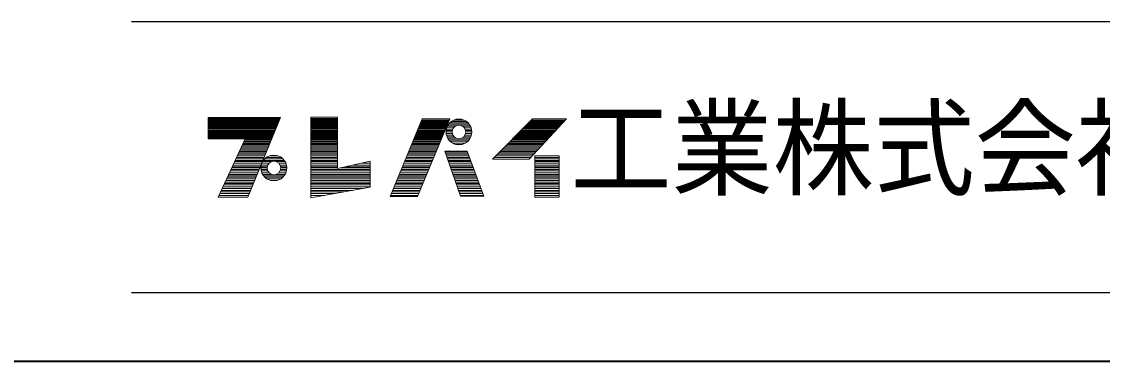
# Model space of a CAD drawing. Units: millimetres at full size, sheet at 1:10; details may follow other scales. Extents: x -2052 to 1998, y -1453 to 1357.
# Drawn here: x -100 to 611, y -1453 to -1229 of the extents above; entities that cross this region are included whole.
import ezdxf
from ezdxf.enums import TextEntityAlignment as Align

# ---------------------------------------------------------------- set-up
doc = ezdxf.new("R2010")
doc.units = ezdxf.units.MM
doc.header["$LTSCALE"] = 10
doc.layers.add('0-0____1', color=4, linetype='Continuous', lineweight=9)
doc.styles.add('ＭＳ ゴシック', font='')
doc.styles.get('ＭＳ ゴシック').set_extended_font_data('MS Gothic')

msp = doc.modelspace()

# ---------------------------------------------------------------- linework, layer by layer
at = {"layer": '0-0____1', "color": 6, "lineweight": 25}
for p, q in [((-27.47, -1228.94), (1952.53, -1228.94)), ((1952.53, -1407.51), (-27.47, -1407.51))]:
    msp.add_line(p, q, dxfattribs=at)
at = {"layer": '0-0____1', "color": 7, "lineweight": 18}
for p, q in [((22.95, -1292.71), (70.36, -1292.71)), ((22.95, -1293.13), (70.19, -1293.13)), ((22.95, -1293.76), (69.93, -1293.76)), ((22.95, -1294.39), (69.67, -1294.39)), ((48.99, -1344.37), (70.62, -1292.08)), ((90.57, -1291.87), (90.57, -1345)), ((108, -1291.87), (90.57, -1291.87)), ((90.57, -1292.71), (108, -1292.71)), ((90.57, -1293.13), (108, -1293.13)), ((90.57, -1293.76), (108, -1293.76)), ((90.57, -1294.39), (108, -1294.39)), ((163.86, -1292.92), (142.86, -1343.95)), ((160.71, -1343.95), (181.92, -1292.92)), ((163.26, -1294.39), (181.29, -1294.39)), ((163.52, -1293.76), (181.58, -1293.76)), ((163.86, -1292.92), (181.92, -1292.92)), ((184.57, -1293.76), (191.46, -1293.76)), ((234.21, -1319.38), (258.78, -1292.92)), ((235.05, -1294.39), (257.42, -1294.39)), ((235.68, -1293.76), (258, -1293.76)), ((22.95, -1295.02), (69.41, -1295.02)), ((22.95, -1295.86), (69.06, -1295.86)), ((68.8, -1296.49), (22.95, -1296.49)), ((22.95, -1297.12), (68.54, -1297.12)), ((22.95, -1297.75), (68.28, -1297.75)), ((22.95, -1298.38), (68.02, -1298.38)), ((22.95, -1299.01), (67.76, -1299.01)), ((22.95, -1299.43), (67.58, -1299.43)), ((22.95, -1300.27), (67.24, -1300.27)), ((22.95, -1300.9), (66.98, -1300.9)), ((22.95, -1301.53), (66.72, -1301.53)), ((90.57, -1295.02), (108, -1295.02)), ((90.57, -1295.86), (108, -1295.86)), ((90.57, -1296.49), (108, -1296.49)), ((90.57, -1297.12), (108, -1297.12)), ((90.57, -1297.75), (108, -1297.75)), ((90.57, -1298.38), (108, -1298.38)), ((90.57, -1299.01), (108, -1299.01)), ((90.57, -1299.43), (108, -1299.43)), ((90.57, -1300.27), (108, -1300.27)), ((90.57, -1300.9), (108, -1300.9)), ((90.57, -1301.53), (108, -1301.53)), ((160.32, -1301.53), (178.35, -1301.53)), ((160.58, -1300.9), (178.61, -1300.9)), ((160.84, -1300.27), (178.87, -1300.27)), ((161.19, -1299.43), (179.22, -1299.43)), ((161.36, -1299.01), (179.39, -1299.01)), ((161.62, -1298.38), (179.66, -1298.38)), ((161.88, -1297.75), (179.92, -1297.75)), ((162.14, -1297.12), (180.18, -1297.12)), ((162.4, -1296.49), (180.44, -1296.49)), ((162.66, -1295.86), (180.7, -1295.86)), ((163, -1295.02), (181.05, -1295.02)), ((179.51, -1301.53), (183.51, -1301.53)), ((179.56, -1300.69), (183.59, -1300.69)), ((179.73, -1299.64), (183.93, -1299.64)), ((180.12, -1298.38), (184.8, -1298.38)), ((180.51, -1297.54), (185.93, -1297.54)), ((181.17, -1296.49), (194.86, -1296.49)), ((181.88, -1295.65), (194.15, -1295.65)), ((183.09, -1294.6), (192.94, -1294.6)), ((195.52, -1297.54), (190.1, -1297.54)), ((195.91, -1298.38), (191.23, -1298.38)), ((196.3, -1299.64), (192.1, -1299.64)), ((196.47, -1300.69), (192.44, -1300.69)), ((192.51, -1301.53), (196.51, -1301.53)), ((227.91, -1301.53), (250.79, -1301.53)), ((228.54, -1300.9), (251.43, -1300.9)), ((229.17, -1300.27), (251.96, -1300.27)), ((230.01, -1299.43), (252.74, -1299.43)), ((230.43, -1299.01), (253.13, -1299.01)), ((231.06, -1298.38), (253.71, -1298.38)), ((231.69, -1297.75), (254.3, -1297.75)), ((232.32, -1297.12), (254.88, -1297.12)), ((232.95, -1296.49), (255.47, -1296.49)), ((233.58, -1295.86), (256.05, -1295.86)), ((234.42, -1295.02), (256.83, -1295.02)), ((22.95, -1302.16), (66.46, -1302.16)), ((22.95, -1302.79), (66.19, -1302.79)), ((22.95, -1303.42), (65.93, -1303.42)), ((22.95, -1304.05), (65.67, -1304.05)), ((22.95, -1304.68), (65.41, -1304.68)), ((22.95, -1305.31), (65.15, -1305.31)), ((47.31, -1306.15), (22.95, -1306.15)), ((29.67, -1344.37), (47.31, -1306.15)), ((63.94, -1308.25), (46.35, -1308.25)), ((64.2, -1307.62), (46.64, -1307.62)), ((64.54, -1306.78), (47.02, -1306.78)), ((64.8, -1306.15), (47.31, -1306.15)), ((90.57, -1302.16), (108, -1302.16)), ((90.57, -1302.79), (108, -1302.79)), ((90.57, -1303.42), (108, -1303.42)), ((90.57, -1304.05), (108, -1304.05)), ((90.57, -1304.68), (108, -1304.68)), ((90.57, -1305.31), (108, -1305.31)), ((90.57, -1306.15), (108, -1306.15)), ((90.57, -1306.78), (108, -1306.78)), ((90.57, -1307.62), (108, -1307.62)), ((90.57, -1308.25), (108, -1308.25)), ((157.56, -1308.25), (175.55, -1308.25)), ((157.82, -1307.62), (175.82, -1307.62)), ((158.16, -1306.78), (176.16, -1306.78)), ((158.42, -1306.15), (176.43, -1306.15)), ((158.77, -1305.31), (176.78, -1305.31)), ((159.03, -1304.68), (177.04, -1304.68)), ((159.28, -1304.05), (177.3, -1304.05)), ((159.54, -1303.42), (177.56, -1303.42)), ((159.8, -1302.79), (177.82, -1302.79)), ((160.08, -1302.16), (178.08, -1302.16)), ((179.58, -1302.58), (183.64, -1302.58)), ((179.78, -1303.63), (184.03, -1303.63)), ((180.12, -1304.68), (184.8, -1304.68)), ((180.63, -1305.73), (186.4, -1305.73)), ((181.33, -1306.78), (194.7, -1306.78)), ((182.09, -1307.62), (193.94, -1307.62)), ((195.4, -1305.73), (189.63, -1305.73)), ((195.91, -1304.68), (191.23, -1304.68)), ((196.25, -1303.63), (191.99, -1303.63)), ((196.45, -1302.58), (192.39, -1302.58)), ((221.19, -1308.25), (244.55, -1308.25)), ((221.82, -1307.62), (245.13, -1307.62)), ((222.66, -1306.78), (245.91, -1306.78)), ((223.29, -1306.15), (246.5, -1306.15)), ((224.13, -1305.31), (247.28, -1305.31)), ((224.76, -1304.68), (247.86, -1304.68)), ((225.39, -1304.05), (248.45, -1304.05)), ((226.02, -1303.42), (249.03, -1303.42)), ((226.65, -1302.79), (249.62, -1302.79)), ((227.28, -1302.16), (250.2, -1302.16)), ((60.98, -1315.39), (43.05, -1315.39)), ((43.53, -1314.34), (61.42, -1314.34)), ((61.76, -1313.5), (43.92, -1313.5)), ((62.11, -1312.66), (44.37, -1312.66)), ((44.79, -1311.61), (62.55, -1311.61)), ((62.89, -1310.77), (45.18, -1310.77)), ((63.33, -1309.72), (45.67, -1309.72)), ((63.59, -1309.09), (45.96, -1309.09)), ((90.57, -1309.09), (108, -1309.09)), ((90.57, -1309.72), (108, -1309.72)), ((90.57, -1310.77), (108, -1310.77)), ((90.57, -1311.61), (108, -1311.61)), ((90.57, -1312.66), (108, -1312.66)), ((90.57, -1313.5), (108, -1313.5)), ((90.57, -1314.34), (108, -1314.34)), ((90.57, -1315.39), (108, -1315.39)), ((154.62, -1315.39), (172.59, -1315.39)), ((155.04, -1314.34), (173.02, -1314.34)), ((155.4, -1313.5), (173.37, -1313.5)), ((155.74, -1312.66), (173.72, -1312.66)), ((156.17, -1311.61), (174.16, -1311.61)), ((156.52, -1310.77), (174.51, -1310.77)), ((156.95, -1309.72), (174.94, -1309.72)), ((157.21, -1309.09), (175.2, -1309.09)), ((178.85, -1314.34), (193.55, -1314.34)), ((179.21, -1315.39), (193.94, -1315.39)), ((183.75, -1308.88), (192.28, -1308.88)), ((185.74, -1309.72), (190.29, -1309.72)), ((204.39, -1343.74), (193.47, -1314.13)), ((214.05, -1315.39), (237.92, -1315.39)), ((215.1, -1314.34), (238.89, -1314.34)), ((215.94, -1313.5), (239.67, -1313.5)), ((216.78, -1312.66), (240.45, -1312.66)), ((217.83, -1311.61), (241.43, -1311.61)), ((218.67, -1310.77), (242.21, -1310.77)), ((219.72, -1309.72), (243.18, -1309.72)), ((220.35, -1309.09), (243.77, -1309.09)), ((58.2, -1322.11), (39.95, -1322.11)), ((58.64, -1321.06), (40.43, -1321.06)), ((58.98, -1320.22), (40.82, -1320.22)), ((59.42, -1319.17), (41.31, -1319.17)), ((41.69, -1318.33), (59.77, -1318.33)), ((60.2, -1317.28), (42.18, -1317.28)), ((60.64, -1316.23), (42.66, -1316.23)), ((58.32, -1322.11), (63, -1322.11)), ((58.83, -1321.06), (64.6, -1321.06)), ((59.37, -1320.22), (73.06, -1320.22)), ((60.29, -1319.17), (72.14, -1319.17)), ((61.29, -1318.33), (71.14, -1318.33)), ((63.29, -1317.28), (69.14, -1317.28)), ((73.6, -1321.06), (67.83, -1321.06)), ((74.11, -1322.11), (69.43, -1322.11)), ((90.57, -1316.23), (108, -1316.23)), ((90.57, -1317.28), (108, -1317.28)), ((90.57, -1318.33), (108, -1318.33)), ((90.57, -1319.17), (108, -1319.17)), ((90.57, -1320.22), (108, -1320.22)), ((90.57, -1321.06), (108, -1321.06)), ((90.57, -1322.11), (108, -1322.11)), ((129.63, -1322.11), (123.99, -1322.11)), ((151.85, -1322.11), (169.79, -1322.11)), ((152.28, -1321.06), (170.23, -1321.06)), ((152.63, -1320.22), (170.58, -1320.22)), ((153.06, -1319.17), (171.01, -1319.17)), ((153.41, -1318.33), (171.36, -1318.33)), ((153.84, -1317.28), (171.8, -1317.28)), ((154.27, -1316.23), (172.24, -1316.23)), ((179.5, -1316.23), (194.25, -1316.23)), ((179.87, -1317.28), (194.64, -1317.28)), ((180.23, -1318.33), (195.02, -1318.33)), ((180.53, -1319.17), (195.33, -1319.17)), ((180.89, -1320.22), (195.72, -1320.22)), ((181.18, -1321.06), (196.03, -1321.06)), ((181.55, -1322.11), (196.42, -1322.11)), ((210.06, -1319.38), (234.21, -1319.38)), ((211.11, -1318.33), (235.19, -1318.33)), ((212.16, -1317.28), (236.16, -1317.28)), ((213.21, -1316.23), (237.14, -1316.23)), ((237.99, -1318.33), (253.95, -1318.33)), ((237.99, -1319.17), (253.95, -1319.17)), ((237.99, -1320.22), (253.95, -1320.22)), ((237.99, -1321.06), (253.95, -1321.06)), ((237.99, -1322.11), (253.95, -1322.11)), ((55.16, -1329.46), (36.56, -1329.46)), ((55.6, -1328.41), (37.04, -1328.41)), ((56.12, -1327.15), (37.65, -1327.15)), ((56.47, -1326.31), (38.01, -1326.31)), ((56.9, -1325.26), (38.49, -1325.26)), ((38.88, -1324.42), (57.25, -1324.42)), ((57.68, -1323.37), (39.37, -1323.37)), ((57.71, -1325.26), (61.71, -1325.26)), ((57.76, -1324.42), (61.79, -1324.42)), ((57.78, -1326.31), (61.84, -1326.31)), ((57.93, -1323.37), (62.13, -1323.37)), ((57.93, -1327.15), (62.13, -1327.15)), ((58.32, -1328.41), (63, -1328.41)), ((58.83, -1329.46), (64.6, -1329.46)), ((73.6, -1329.46), (67.83, -1329.46)), ((74.11, -1328.41), (69.43, -1328.41)), ((74.5, -1323.37), (70.3, -1323.37)), ((74.5, -1327.15), (70.3, -1327.15)), ((74.65, -1326.31), (70.59, -1326.31)), ((74.67, -1324.42), (70.64, -1324.42)), ((70.71, -1325.26), (74.71, -1325.26)), ((90.57, -1323.37), (108, -1323.37)), ((90.57, -1324.42), (108, -1324.42)), ((90.57, -1325.26), (108, -1325.26)), ((90.57, -1326.31), (129.63, -1326.31)), ((90.57, -1327.15), (129.63, -1327.15)), ((90.57, -1328.41), (129.63, -1328.41)), ((90.57, -1329.46), (129.63, -1329.46)), ((129.63, -1325.26), (109.89, -1325.26)), ((129.63, -1324.42), (113.65, -1324.42)), ((129.63, -1323.37), (118.35, -1323.37)), ((148.83, -1329.46), (166.74, -1329.46)), ((149.26, -1328.41), (167.17, -1328.41)), ((149.78, -1327.15), (167.7, -1327.15)), ((150.12, -1326.31), (168.05, -1326.31)), ((150.56, -1325.26), (168.48, -1325.26)), ((150.9, -1324.42), (168.83, -1324.42)), ((151.33, -1323.37), (169.27, -1323.37)), ((181.99, -1323.37), (196.88, -1323.37)), ((182.35, -1324.42), (197.27, -1324.42)), ((182.64, -1325.26), (197.58, -1325.26)), ((183.01, -1326.31), (197.97, -1326.31)), ((183.3, -1327.15), (198.28, -1327.15)), ((183.74, -1328.41), (198.74, -1328.41)), ((184.1, -1329.46), (199.13, -1329.46)), ((237.99, -1323.37), (253.95, -1323.37)), ((237.99, -1324.42), (253.95, -1324.42)), ((237.99, -1325.26), (253.95, -1325.26)), ((237.99, -1326.31), (253.95, -1326.31)), ((237.99, -1327.15), (253.95, -1327.15)), ((237.99, -1328.41), (253.95, -1328.41)), ((237.99, -1329.46), (253.95, -1329.46)), ((52.3, -1336.39), (33.36, -1336.39)), ((52.64, -1335.55), (33.75, -1335.55)), ((53.08, -1334.5), (34.23, -1334.5)), ((53.51, -1333.45), (34.71, -1333.45)), ((53.95, -1332.4), (35.2, -1332.4)), ((54.38, -1331.35), (35.68, -1331.35)), ((54.73, -1330.51), (36.07, -1330.51)), ((59.53, -1330.51), (72.9, -1330.51)), ((60.29, -1331.35), (72.14, -1331.35)), ((61.6, -1332.4), (70.83, -1332.4)), ((63.94, -1333.45), (68.49, -1333.45)), ((90.57, -1330.51), (129.63, -1330.51)), ((90.57, -1331.35), (129.63, -1331.35)), ((90.57, -1332.4), (129.63, -1332.4)), ((90.57, -1333.45), (129.63, -1333.45)), ((90.57, -1334.5), (129.63, -1334.5)), ((90.57, -1335.55), (129.63, -1335.55)), ((90.57, -1336.39), (129.63, -1336.39)), ((145.98, -1336.39), (163.86, -1336.39)), ((146.32, -1335.55), (164.21, -1335.55)), ((146.75, -1334.5), (164.64, -1334.5)), ((147.19, -1333.45), (165.08, -1333.45)), ((147.62, -1332.4), (165.52, -1332.4)), ((148.05, -1331.35), (165.95, -1331.35)), ((148.4, -1330.51), (166.3, -1330.51)), ((184.44, -1330.51), (199.52, -1330.51)), ((184.76, -1331.35), (199.83, -1331.35)), ((185.12, -1332.4), (200.21, -1332.4)), ((185.49, -1333.45), (200.6, -1333.45)), ((185.85, -1334.5), (200.99, -1334.5)), ((186.22, -1335.55), (201.37, -1335.55)), ((186.51, -1336.39), (201.68, -1336.39)), ((237.99, -1330.51), (253.95, -1330.51)), ((237.99, -1331.35), (253.95, -1331.35)), ((237.99, -1332.4), (253.95, -1332.4)), ((237.99, -1333.45), (253.95, -1333.45)), ((237.99, -1334.5), (253.95, -1334.5)), ((237.99, -1335.55), (253.95, -1335.55)), ((237.99, -1336.39), (253.95, -1336.39)), ((49.43, -1343.32), (30.16, -1343.32)), ((49.95, -1342.06), (30.74, -1342.06)), ((50.38, -1341.01), (31.23, -1341.01)), ((50.82, -1339.96), (31.71, -1339.96)), ((51.34, -1338.7), (32.29, -1338.7)), ((51.77, -1337.65), (32.78, -1337.65)), ((90.57, -1337.65), (129.63, -1337.65)), ((90.57, -1338.7), (125.04, -1338.7)), ((90.57, -1339.96), (118.15, -1339.96)), ((90.57, -1341.01), (112.4, -1341.01)), ((90.57, -1342.06), (106.66, -1342.06)), ((90.57, -1343.32), (99.77, -1343.32)), ((160.71, -1343.95), (142.86, -1343.95)), ((143.12, -1343.32), (160.98, -1343.32)), ((143.64, -1342.06), (161.5, -1342.06)), ((144.07, -1341.01), (161.94, -1341.01)), ((144.51, -1339.96), (162.37, -1339.96)), ((145.03, -1338.7), (162.9, -1338.7)), ((145.46, -1337.65), (163.33, -1337.65)), ((186.95, -1337.65), (202.15, -1337.65)), ((187.38, -1338.7), (202.54, -1338.7)), ((187.75, -1339.96), (203, -1339.96)), ((188.12, -1341.01), (203.39, -1341.01)), ((188.48, -1342.06), (203.78, -1342.06)), ((188.92, -1343.32), (204.24, -1343.32)), ((189.06, -1343.74), (204.39, -1343.74)), ((237.99, -1337.65), (253.95, -1337.65)), ((237.99, -1338.7), (253.95, -1338.7)), ((237.99, -1339.96), (253.95, -1339.96)), ((237.99, -1341.01), (253.95, -1341.01)), ((237.99, -1342.06), (253.95, -1342.06)), ((237.99, -1343.32), (253.95, -1343.32)), ((29.67, -1344.37), (48.99, -1344.37))]:
    msp.add_line(p, q, dxfattribs=at)
at = {"layer": '0-0____1', "color": 1, "lineweight": 40}
msp.add_line((1997.53, -1452.51), (-2052.47, -1452.51), dxfattribs=at)
at = {"layer": '0-0____1', "color": 7, "lineweight": 18}
for points in [[(22.95, -1306.15), (22.95, -1292.08), (70.62, -1292.08)], [(90.57, -1345), (129.63, -1337.86), (129.63, -1320.85), (108, -1325.68), (108, -1291.87)], [(210.06, -1319.38), (236.52, -1292.92), (258.78, -1292.92)], [(189.06, -1343.74), (178.77, -1314.13), (193.47, -1314.13)]]:
    msp.add_lwpolyline(points, dxfattribs=at)
msp.add_lwpolyline([(237.99, -1317.28), (237.99, -1344.37), (253.95, -1344.37), (253.95, -1317.28)], close=True, dxfattribs=at)
for centre, radius in [((188.01, -1301.53), 8.5), ((188.01, -1301.53), 4.5), ((66.21, -1325.26), 8.5), ((66.21, -1325.26), 4.5)]:
    msp.add_circle(centre, radius, dxfattribs=at)

# ---------------------------------------------------------------- texts
at = {"layer": '0-0____1', "color": 7, "style": 'ＭＳ ゴシック', "width": 0.95}
msp.add_text('工業株式会社', height=51.32, dxfattribs=at).set_placement((261.45, -1353.22), align=Align.BOTTOM_LEFT)

doc.saveas('drawing.dxf')
